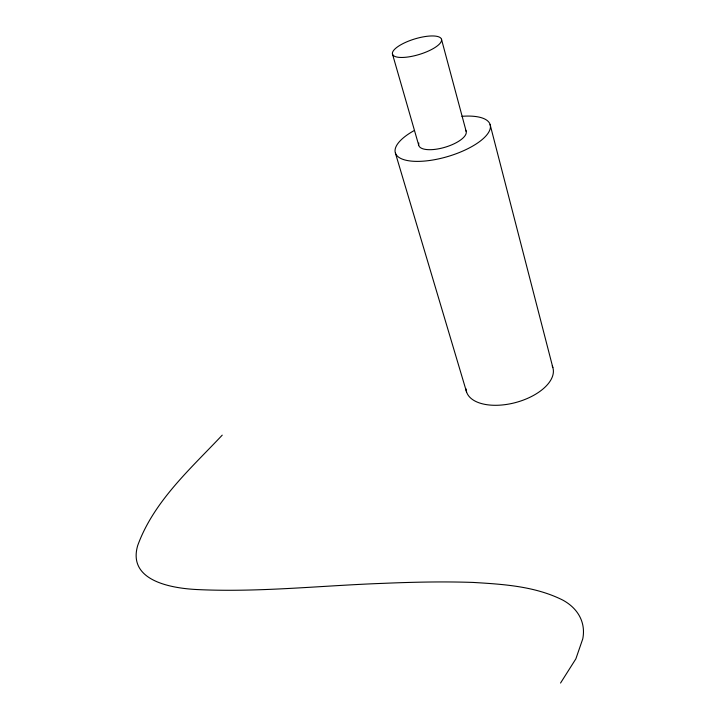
<?xml version="1.0" encoding="UTF-8"?>
<svg xmlns="http://www.w3.org/2000/svg" width="719" height="719" viewBox="0 0 719 719"><rect width="100%" height="100%" fill="white"/><g stroke="black" fill="none" stroke-linecap="round" stroke-linejoin="round"><path stroke-width="1.08" d="M560.541 683.05L575.856 658.865L582.741 638.939A68.548 47.068 -15.6 0 0 562.743 600.077C534.963 586.156 503.3 584.241 472.814 582.417C442.922 581.428 413.003 582.093 383.128 583.352C321.15 585.563 259.182 592.519 197.123 589.553C172.201 588.34 127.272 581.177 137.68 545.586C153.776 501.197 190.67 468.698 222.234 435.139M395.432 153.183L466.604 392.107M392.43 53.907L418.692 145.094M441.484 39.266A25.605 8.08 -17 0 1 406.657 57.161A25.605 8.08 -17 0 1 402.82 43.697A25.605 8.08 -17 0 1 441.484 39.266L466.173 131.37M490.079 124.459L552.839 367.544M465.57 130.175A24.725 9.248 -16.6 0 1 443.776 147.611A24.725 9.248 -16.6 0 1 418.853 143.009M461.922 116.316A49.458 18.505 -16.6 0 1 482.539 139.243A49.458 18.505 -16.6 0 1 410.118 160.966A49.458 18.505 -16.6 0 1 413.883 130.732M552.237 365.962A44.848 23.664 -15.1 0 1 515.424 402.595A44.848 23.664 -15.1 0 1 465.957 388.799"/></g></svg>
